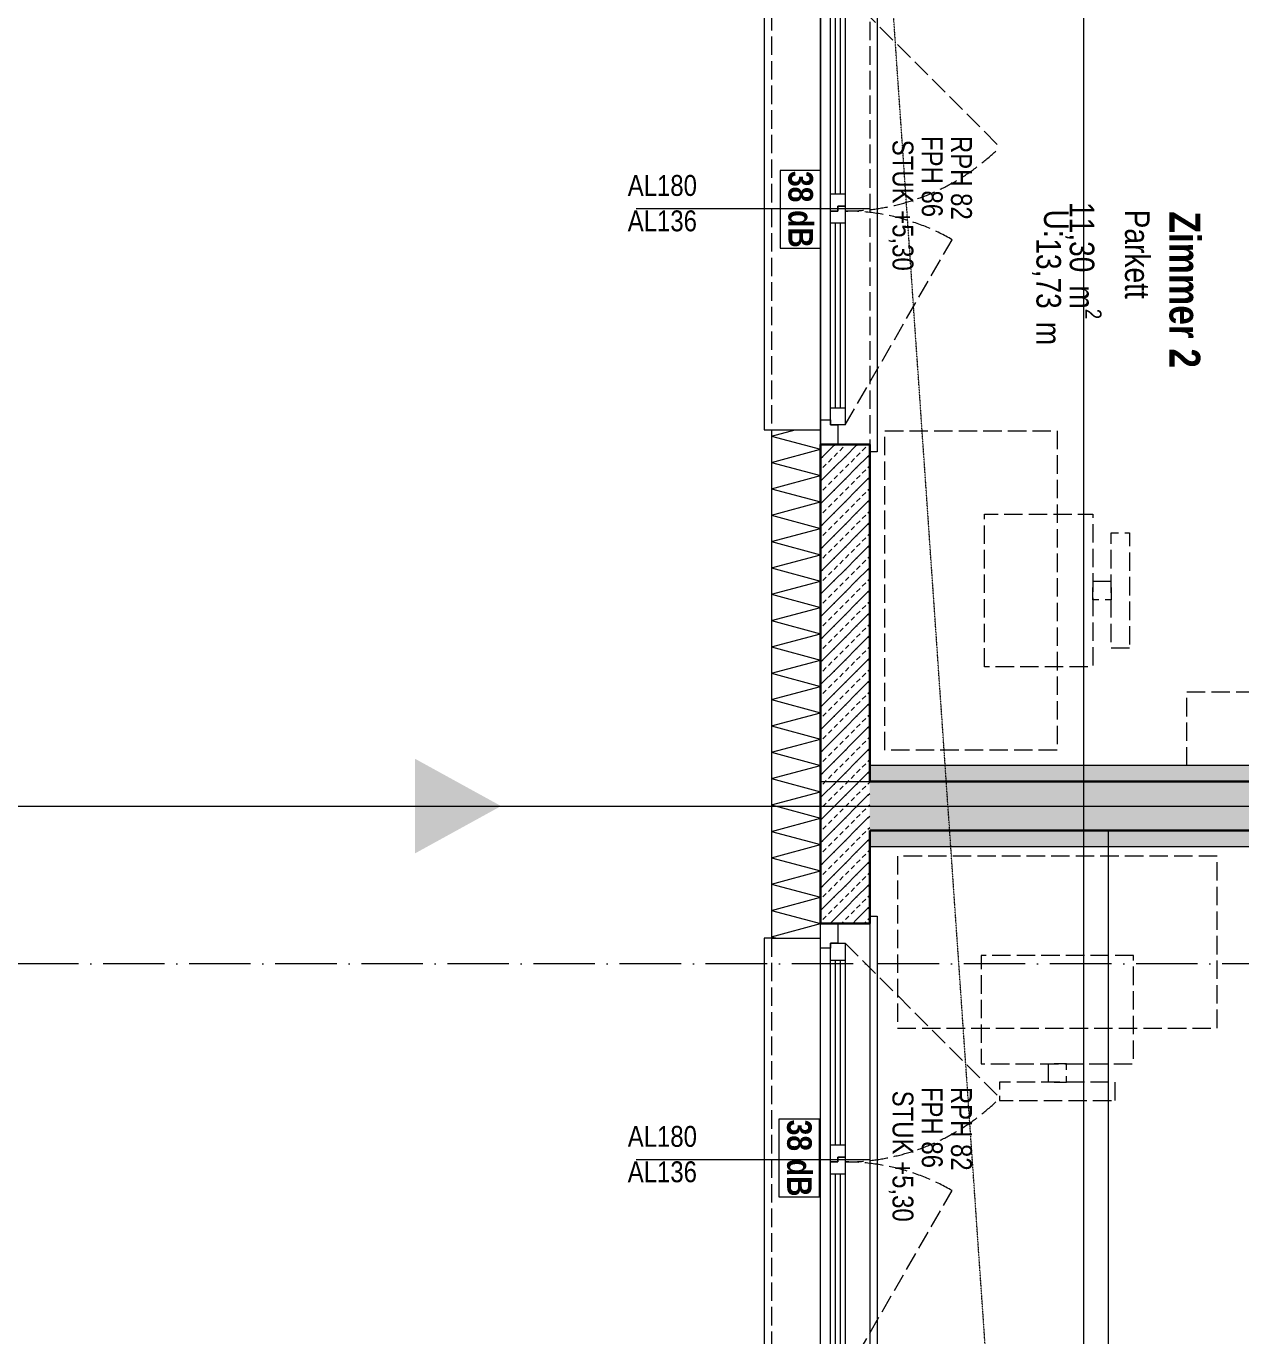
# Model space of a CAD drawing. Header units: metres. Extents: x -16782 to 57285, y -22997 to 18599.
# Drawn here: x 9652 to 14593, y 1823 to 7151 of the extents above; entities that cross this region are included whole.
import ezdxf
from ezdxf.enums import TextEntityAlignment as Align

# ---------------------------------------------------------------- set-up
doc = ezdxf.new("R2010")
doc.units = ezdxf.units.M
doc.header["$MEASUREMENT"] = 0
for name, pattern in [('Schnittlinie', [0.35, 0.25, -0.05, 0, -0.05]), ('Strichlinie eng', [0.1, 0.075, -0.025]), ('Untersicht', [0.125, 0.1, -0.025])]:
    doc.linetypes.add(name, pattern=pattern)
for name, color, linetype in [('110 Wand Aussen', 7, 'Continuous'), ('11__100 Achsraster', 7, 'Continuous'), ('120 Wand Innen tragend', 7, 'Continuous'), ('220 Bodenaufbau', 7, 'Continuous'), ('510 Moeblierung', 7, 'Continuous'), ('810 Raumstempel', 7, 'Continuous'), ('851 Marker Schnitt PP', 7, 'Continuous'), ('930 Beschriftung Allgemein', 7, 'Continuous'), ('936 Beschriftung PP Schallschutz', 7, 'Continuous'), ('938 Beschriftung Statik', 7, 'Continuous')]:
    doc.layers.add(name, color=color, linetype=linetype)
doc.styles.add('ERSTELLTER_STIL_1', font='ARIALN.TTF')
doc.styles.add('ERSTELLTER_STIL_3', font='ARIALNB.TTF')
doc.styles.add('ERSTELLTER_STIL_4', font='arialbd.ttf')
doc.linetypes.add('Grenze Bezirk', pattern='A,0,[2,22HAUS116_408 STG1 _ 1.Stock_IndexB_2026-08-161.Shx,S=0.001587,R=0,X=0,Y=0],-0.25,0', length=0.25)
pattern_1 = [(45, (0, 0), (-0.04596194, 0.04596194), [0.0195, -0.013]), (45, (-0.02298, 0.02298), (-0.04596194, 0.04596194), [0.065, 0])]
pattern_2 = [(45.00005, (0, 0), (-0.03535537, 0.0353553), [0.05, 0]), (135.00005, (0, 0), (0.0353553, 0.03535537), [0.05, 0])]

# ---------------------------------------------------------------- blocks, each defined once
blk = doc.blocks.new('Decke_4_1', base_point=(15.3798, 15.651))
at = {"layer": '220 Bodenaufbau', "color": 7, "linetype": 'Continuous', "lineweight": 13, "flags": 128}
blk.add_lwpolyline([(15.3798, 15.651), (10.06, 15.651), (10.06, 12.8333), (15.68, 12.8333), (15.68, 12.9333), (17.44, 12.9333), (17.44, 13.0333), (20.24, 13.0333), (20.24, 12.8833), (21.32, 12.8833), (21.32, 13.0333), (21.52, 13.0333), (21.52, 13.591), (21.52, 15.651), (19.6998, 15.651), (19.6998, 14.431), (19.6998, 14.241), (15.3798, 14.241), (15.3798, 14.431)], close=True, dxfattribs=at)
blk = doc.blocks.new('Doppelbett 06 27[64]_1', base_point=(11.3548, 15.916))
at = {"layer": '510 Moeblierung', "color": 253, "linetype": 'Strichlinie eng', "lineweight": 9, "true_color": 0x9f9f9f}
for p, q in [((10.8798, 18.016), (11.8298, 18.016)), ((10.8798, 15.916), (10.8798, 18.016)), ((11.8298, 18.016), (11.8298, 15.916)), ((11.7998, 16.536), (11.6198, 16.536)), ((11.6198, 16.356), (11.6198, 16.536)), ((10.3798, 16.216), (10.8798, 16.216)), ((10.3798, 15.916), (10.3798, 16.216)), ((10.8798, 16.216), (10.8798, 15.916)), ((10.8798, 15.916), (10.3798, 15.916)), ((11.8298, 15.916), (10.8798, 15.916))]:
    blk.add_line(p, q, dxfattribs=at)
at = {"layer": '510 Moeblierung', "color": 253, "linetype": 'Strichlinie eng', "lineweight": 9, "true_color": 0x9f9f9f, "flags": 128}
for points in [[(10.9098, 17.986), (11.7998, 17.986), (11.7998, 16.536), (11.6198, 16.356), (10.9098, 16.356)], [(11.6198, 16.356), (11.6598, 16.396), (11.7698, 16.396), (11.7698, 15.976), (10.9398, 15.976), (10.9398, 16.356)]]:
    blk.add_lwpolyline(points, close=True, dxfattribs=at)
blk = doc.blocks.new('Büroarbeitsplatz 27[66]_1', base_point=(9.1518, 15.9779))
at = {"layer": '510 Moeblierung', "color": 253, "linetype": 'Strichlinie eng', "lineweight": 9, "true_color": 0x9f9f9f, "flags": 128}
for points in [[(9.1518, 15.9779), (9.1518, 17.2779), (9.8518, 17.2779), (9.8518, 15.9779)], [(9.5568, 16.3179), (9.5568, 16.9379), (9.9968, 16.9379), (9.9968, 16.3179)], [(10.1468, 16.3929), (10.0718, 16.3929), (10.0718, 16.8629), (10.1468, 16.8629)], [(9.9968, 16.6654), (10.0718, 16.6654), (10.0718, 16.5904), (9.9968, 16.5904)]]:
    blk.add_lwpolyline(points, close=True, dxfattribs=at)
blk = doc.blocks.new('Büroarbeitsplatz 27[70]_1', base_point=(10.5028, 15.5478))
at = {"layer": '510 Moeblierung', "color": 253, "linetype": 'Strichlinie eng', "lineweight": 9, "true_color": 0x9f9f9f, "flags": 128}
for points in [[(10.5028, 15.5478), (9.2028, 15.5478), (9.2028, 14.8478), (10.5028, 14.8478)], [(10.1628, 15.1428), (9.5428, 15.1428), (9.5428, 14.7028), (10.1628, 14.7028)], [(9.8153, 14.7028), (9.8153, 14.6278), (9.8903, 14.6278), (9.8903, 14.7028)], [(10.0878, 14.5528), (10.0878, 14.6278), (9.6178, 14.6278), (9.6178, 14.5528)]]:
    blk.add_lwpolyline(points, close=True, dxfattribs=at)
blk = doc.blocks.new('Decke_9_1', base_point=(9.73, 15.651))
at = {"layer": '220 Bodenaufbau', "color": 7, "linetype": 'Continuous', "lineweight": 13, "flags": 128}
blk.add_lwpolyline([(9.73, 15.651), (9.09, 15.651), (9.09, 12.7733), (9.09, 9.392), (10.06, 9.392), (10.06, -0.12), (24.87, -0.12), (24.87, 9.1929), (26.44, 9.1929), (26.44, 13.0333), (23.6, 13.0333), (23.6, 13.591), (21.7, 13.591), (21.7, 12.8333), (17.64, 12.8333), (17.64, 12.4833), (16.64, 12.4833), (16.64, 12.8333), (13.9801, 12.8333), (13.9801, 15.651)], close=True, dxfattribs=at)
blk = doc.blocks.new('Zimmer 2_021_34_1', base_point=(10.6076, 18.006))
at = {"layer": '810 Raumstempel', "color": 7, "lineweight": 13, "char_height": 0.1, "attachment_point": 1, "rotation": 270, "style": 'ERSTELLTER_STIL_1'}
for s, insert in [('\\A1;{\\pql;\\pt0,0.05;\\fArial Narrow|b0|i0|c0|p0;\\W1.000000;11,30\\fArial Narrow|b0|i0|c0|p0;\\W1.000000;\\A1{\\H.66x;\\S^  ;}\\fArial Narrow|b0|i0|c0|p0;\\W1.000000; m\\fArial Narrow|b0|i0|c0|p0;\\W1.000000;\\A1{\\H.66x;\\S2^  ;}}', (10.0326, 18.2088)), ('\\A1;{\\pql;\\pt0,0.05;\\fArial Narrow|b0|i0|c0|p0;\\W1.000000;13,73\\fArial Narrow|b0|i0|c0|p0;\\W1.000000;\\A1{\\H.66x;\\S^  ;}\\fArial Narrow|b0|i0|c0|p0;\\W1.000000; m\\fArial Narrow|b0|i0|c0|p0;\\W1.000000;\\A1{\\H.66x;\\S^  ;}}', (9.8679, 18.0609))]:
    blk.add_mtext(s, dxfattribs=dict(at, insert=insert))
at = {"layer": '810 Raumstempel', "color": 7, "lineweight": 13}
for tag, height, style, p in [('perimeterCode', 0.1, 'ERSTELLTER_STIL_1', (9.8988, 18.1775)), ('DUMMY_892', 0.1, 'ERSTELLTER_STIL_1', (10.0635, 18.2088)), ('stFloorCovering', 0.1, 'ERSTELLTER_STIL_1', (10.2282, 18.1775)), ('DUMMY_891', 0.1, 'ERSTELLTER_STIL_1', (10.2282, 18.2088)), ('ROOM_NAME', 0.125, 'ERSTELLTER_STIL_3', (10.4341, 18.1701)), ('DUMMY_890', 0.125, 'ERSTELLTER_STIL_3', (10.4341, 17.5654))]:
    blk.add_attdef(tag, text='', height=height, rotation=270, dxfattribs=dict(at, style=style)).set_placement(p, align=Align.TOP_LEFT)
blk = doc.blocks.new('Decke_10_1', base_point=(17.74, 23.2717))
at = {"layer": '220 Bodenaufbau', "color": 7, "linetype": 'Continuous', "lineweight": 13, "flags": 128}
blk.add_lwpolyline([(17.74, 23.2717), (8.89, 23.2717), (8.89, 15.851), (21.48, 15.851), (21.48, 15.8511), (23.62, 15.8511), (23.62, 15.851), (26.44, 15.851), (26.44, 22.2117), (17.74, 22.2117)], close=True, dxfattribs=at)
blk = doc.blocks.new('*X1012')
at = {"layer": '110 Wand Aussen', "color": 7, "linetype": 'Continuous', "lineweight": 5}
for p, q in [((8.69, 17.2559), (8.7862, 17.2817)), ((8.69, 17.2559), (8.89, 17.2023)), ((8.69, 17.1487), (8.89, 17.2023)), ((8.69, 17.1487), (8.89, 17.0952)), ((8.69, 17.0416), (8.89, 17.0952)), ((8.69, 17.0416), (8.89, 16.988)), ((8.69, 16.9344), (8.89, 16.988)), ((8.69, 16.9344), (8.89, 16.8808)), ((8.69, 16.8272), (8.89, 16.8808)), ((8.69, 16.8272), (8.89, 16.7736)), ((8.69, 16.72), (8.89, 16.7736)), ((8.69, 16.72), (8.89, 16.6664)), ((8.69, 16.6128), (8.89, 16.6664)), ((8.69, 16.6128), (8.89, 16.5593)), ((8.69, 16.5057), (8.89, 16.5593)), ((8.69, 16.5057), (8.89, 16.4521)), ((8.69, 16.3985), (8.89, 16.4521)), ((8.69, 16.3985), (8.89, 16.3449)), ((8.69, 16.2913), (8.89, 16.3449)), ((8.69, 16.2913), (8.89, 16.2377)), ((8.69, 16.1841), (8.89, 16.2377)), ((8.69, 16.1841), (8.89, 16.1305)), ((8.69, 16.077), (8.89, 16.1305)), ((8.69, 16.077), (8.89, 16.0234)), ((8.7882, 15.9961), (8.89, 16.0234))]:
    blk.add_line(p, q, dxfattribs=at)
blk = doc.blocks.new('Kombi-Fenster 2-Fl 27_9')
at = {"layer": '110 Wand Aussen', "color": 7, "linetype": 'Strichlinie eng', "lineweight": 13}
for p, q in [((-0.88, 0.03), (-0.2507, 0.6593)), ((0.88, 0.03), (0.1266, 0.465)), ((-0.96, 0.13), (0.96, 0.13)), ((-0.9, -0.27), (0.9, -0.27))]:
    blk.add_line(p, q, dxfattribs=at)
at = {"layer": '110 Wand Aussen', "color": 7, "linetype": 'Continuous', "lineweight": 13}
for p, q in [((-0.99, 0.13), (-0.99, 0.16)), ((-0.99, 0.16), (0.99, 0.16)), ((0.99, 0.16), (0.99, 0.13)), ((-0.96, 0), (-0.88, 0)), ((-0.88, -0.03), (-0.88, 0.03)), ((-0.88, 0.03), (-0.81, 0.03)), ((-0.88, 0), (-0.88, -0.03)), ((-0.81, 0.03), (-0.06, 0.03)), ((-0.81, 0.03), (-0.81, -0.03)), ((-0.81, 0.01), (-0.06, 0.01)), ((-0.06, -0.03), (-0.06, 0.03)), ((-0.06, 0.03), (-0.01, 0.03)), ((-0.01, 0.03), (-0.01, 0)), ((-0.01, 0), (-0.01, 0.03)), ((-0.01, 0.03), (0.06, 0.03)), ((-0.01, 0), (0.01, 0)), ((0.01, 0), (-0.01, 0)), ((0.01, 0), (0.01, -0.03)), ((0.01, -0.03), (0.01, 0)), ((0.06, 0.03), (0.81, 0.03)), ((0.06, 0.03), (0.06, -0.03)), ((0.06, 0.01), (0.81, 0.01)), ((0.81, -0.03), (0.81, 0.03)), ((0.81, 0.03), (0.88, 0.03)), ((0.88, 0.03), (0.88, -0.03)), ((0.88, -0.03), (0.88, 0)), ((0.88, 0), (0.96, 0)), ((-0.88, -0.03), (-0.86, -0.03)), ((-0.81, -0.03), (-0.88, -0.03)), ((-0.86, -0.03), (-0.86, -0.07)), ((-0.06, -0.01), (-0.81, -0.01)), ((-0.06, -0.03), (-0.81, -0.03)), ((0.01, -0.03), (-0.06, -0.03)), ((0.06, -0.03), (0.01, -0.03)), ((0.81, -0.01), (0.06, -0.01)), ((0.81, -0.03), (0.06, -0.03)), ((0.88, -0.03), (0.81, -0.03)), ((0.86, -0.07), (0.86, -0.03)), ((0.86, -0.03), (0.88, -0.03)), ((-0.86, -0.07), (-0.96, -0.07)), ((-0.9, -0.07), (-0.96, -0.07)), ((-0.9, -0.07), (-0.96, -0.07)), ((-0.9, -0.27), (-0.9, -0.07)), ((0.86, -0.07), (-0.86, -0.07)), ((0.96, -0.07), (0.86, -0.07)), ((0.9, -0.07), (0.96, -0.07)), ((0.9, -0.07), (0.96, -0.07)), ((0.9, -0.27), (0.9, -0.07)), ((-0.9, -0.27), (-0.9, -0.3)), ((-0.9, -0.3), (0.9, -0.3)), ((0.9, -0.3), (0.9, -0.27))]:
    blk.add_line(p, q, dxfattribs=at)
at = {"layer": '110 Wand Aussen', "color": 7, "linetype": 'Continuous', "lineweight": 30}
for p, q in [((-0.96, 0.13), (-0.99, 0.13)), ((-0.96, 0), (-0.96, 0.13)), ((0.96, 0), (0.96, 0.13)), ((0.96, 0.13), (0.99, 0.13)), ((-0.96, -0.07), (-0.96, 0)), ((-0.96, -0.07), (-0.96, 0)), ((0.96, -0.07), (0.96, 0)), ((0.96, -0.07), (0.96, 0))]:
    blk.add_line(p, q, dxfattribs=at)
at = {"layer": '110 Wand Aussen', "color": 7, "linetype": 'Strichlinie eng', "lineweight": 13}
for centre, radius, start, end in [((-0.88, 0.03), 0.89, 0, 45), ((0.88, 0.03), 0.87, 150, 180)]:
    blk.add_arc(centre, radius, start, end, dxfattribs=at)
blk = doc.blocks.new('F Marker 21_2')
at = {"layer": '110 Wand Aussen', "color": 7, "linetype": 'Continuous', "lineweight": 13}
blk.add_line((0, -0.95), (0, 0), dxfattribs=at)
at = {"layer": '110 Wand Aussen', "color": 7, "lineweight": 13, "style": 'ERSTELLTER_STIL_1'}
for tag, rotation, p in [('AC_SillPrefix', 360, (-0.2694, 0.331)), ('AC_CustomText_7', 360, (-0.2694, 0.212)), ('gs_width_select_pref_50_0', 90, (0, -0.9585)), ('gs_width_select_pref_50_1', 90, (0.144, -0.9585)), ('AC_SillPrefix_STUK', 360, (-0.2694, 0.0775))]:
    blk.add_attdef(tag, text='', height=0.085, rotation=rotation, dxfattribs=at).set_placement(p, align=Align.BOTTOM_LEFT)
blk = doc.blocks.new('Wand_185_1', base_point=(8.69, 23.4717))
at = {"layer": '110 Wand Aussen', "linetype": 'Continuous', "lineweight": 0, "true_color": 0x000000}
h = blk.add_hatch(dxfattribs=at)
h.set_pattern_fill('BETON__BEWEHRT_SN46_0001', color=18, style=0, pattern_type=2)
h.set_pattern_definition(pattern_1)
h.paths.add_polyline_path([(8.89, 15.9961), (9.09, 15.9961), (9.09, 17.2217), (8.96, 17.2217), (8.89, 17.2217)])
at = {"layer": '110 Wand Aussen', "color": 7, "linetype": 'Continuous', "lineweight": 13}
for p, q in [((8.69, 17.2817), (8.89, 17.2817)), ((8.89, 17.2817), (8.89, 17.2217))]:
    blk.add_line(p, q, dxfattribs=at)
at = {"layer": '110 Wand Aussen', "color": 7, "linetype": 'Continuous', "lineweight": 30}
for p, q in [((8.89, 17.2217), (8.89, 15.9961)), ((8.89, 17.2217), (8.96, 17.2217)), ((8.96, 17.2217), (9.09, 17.2217)), ((9.09, 17.2217), (9.09, 17.1917))]:
    blk.add_line(p, q, dxfattribs=at)
at = {"layer": '110 Wand Aussen', "color": 7, "linetype": 'Continuous', "lineweight": 13, "flags": 128}
blk.add_lwpolyline([(8.69, 17.2817), (8.69, 15.9961)], dxfattribs=at)
at = {"layer": '110 Wand Aussen', "color": 7, "linetype": 'Continuous', "lineweight": 30, "flags": 128}
blk.add_lwpolyline([(9.09, 15.9961), (9.09, 17.2217)], dxfattribs=at)
at = {"layer": '110 Wand Aussen', "color": 7, "linetype": 'Continuous', "lineweight": 13, "rotation": 270}
blk.add_blockref('Kombi-Fenster 2-Fl 27_9', (8.96, 18.1817), dxfattribs=at)
at = {"layer": '110 Wand Aussen', "color": 7, "lineweight": 13}
ref = blk.add_blockref('F Marker 21_2', (9.09, 18.1817), dxfattribs=dict(at, rotation=270))
ref.add_attrib('gs_width_select_pref_50', 'AL180', dxfattribs={"color": 7, "lineweight": 13, "height": 0.085, "rotation": 360, "style": 'ERSTELLTER_STIL_1'}).set_placement((8.1055, 18.2077), align=Align.BOTTOM_LEFT)
ref.add_attrib('gs_width_select_pref_50_1', 'AL136', dxfattribs={"color": 7, "lineweight": 13, "height": 0.085, "rotation": 360, "style": 'ERSTELLTER_STIL_1'}).set_placement((8.1055, 18.0637), align=Align.BOTTOM_LEFT)
ref.add_attrib('AC_SillPrefix', 'RPH 82', dxfattribs={"color": 7, "lineweight": 13, "height": 0.085, "rotation": 270, "style": 'ERSTELLTER_STIL_1'}).set_placement((9.395, 18.4771), align=Align.BOTTOM_LEFT)
ref.add_attrib('AC_CustomText_7', 'FPH 86', dxfattribs={"color": 7, "lineweight": 13, "height": 0.085, "rotation": 270, "style": 'ERSTELLTER_STIL_1'}).set_placement((9.276, 18.4771), align=Align.BOTTOM_LEFT)
ref.add_attrib('AC_SillPrefix_STUK', 'STUK +5,30', dxfattribs={"color": 7, "lineweight": 13, "height": 0.085, "rotation": 270, "style": 'ERSTELLTER_STIL_1'}).set_placement((9.157, 18.4616), align=Align.BOTTOM_LEFT)
at = {"layer": '110 Wand Aussen', "color": 7, "lineweight": 30}
blk.add_blockref('*X1012', (0, 0), dxfattribs=at)
blk = doc.blocks.new('Wand_203_1', base_point=(13.2648, 15.751))
at = {"layer": '120 Wand Innen tragend', "linetype": 'Continuous', "lineweight": 13, "true_color": 0xa7a7a7}
h = blk.add_hatch(dxfattribs=at)
h.set_pattern_fill('GIPSKARTONWAND_0001', color=253, style=0, pattern_type=2)
h.set_pattern_definition(pattern_2)
h.paths.add_polyline_path([(13.2648, 15.916), (9.09, 15.916), (9.09, 15.851), (13.2648, 15.851)])
at = {"layer": '120 Wand Innen tragend', "linetype": 'Continuous', "lineweight": 0, "true_color": 0x000000}
h = blk.add_hatch(dxfattribs=at)
h.set_pattern_fill('BETON__BEWEHRT_SN46_0001', color=18, style=0, pattern_type=2)
h.set_pattern_definition(pattern_1)
h.paths.add_polyline_path([(9.09, 15.651), (13.2648, 15.651), (13.2648, 15.851), (9.09, 15.851)])
at = {"layer": '120 Wand Innen tragend', "linetype": 'Continuous', "lineweight": 13, "true_color": 0xa7a7a7}
h = blk.add_hatch(dxfattribs=at)
h.set_pattern_fill('GIPSKARTONWAND_0001', color=253, style=0, pattern_type=2)
h.set_pattern_definition(pattern_2)
h.paths.add_polyline_path([(9.09, 15.586), (13.2648, 15.586), (13.2648, 15.651), (9.09, 15.651)])
at = {"layer": '120 Wand Innen tragend', "color": 7, "linetype": 'Continuous', "lineweight": 30}
for p, q in [((13.2648, 15.851), (9.09, 15.851)), ((9.09, 15.651), (13.2648, 15.651))]:
    blk.add_line(p, q, dxfattribs=at)
at = {"layer": '120 Wand Innen tragend', "color": 7, "linetype": 'Continuous', "lineweight": 13, "flags": 128}
for points in [[(11.8298, 15.916), (9.09, 15.916)], [(9.09, 15.851), (9.09, 15.916)], [(13.1448, 15.916), (11.9348, 15.916)], [(13.2648, 15.851), (13.2648, 15.916)], [(9.09, 15.586), (9.09, 15.651)], [(13.2648, 15.586), (13.2648, 15.651)], [(9.09, 15.586), (13.2648, 15.586)]]:
    blk.add_lwpolyline(points, dxfattribs=at)
blk = doc.blocks.new('*X1097')
at = {"layer": '110 Wand Aussen', "color": 7, "linetype": 'Continuous', "lineweight": 5}
for p, q in [((8.69, 15.9698), (8.7882, 15.9961)), ((8.69, 15.9698), (8.89, 15.9162)), ((8.69, 15.8626), (8.89, 15.9162)), ((8.69, 15.8626), (8.89, 15.809)), ((8.69, 15.7554), (8.89, 15.809)), ((8.69, 15.7554), (8.89, 15.7018)), ((8.69, 15.6482), (8.89, 15.7018)), ((8.69, 15.6482), (8.89, 15.5946)), ((8.69, 15.5411), (8.89, 15.5946)), ((8.69, 15.5411), (8.89, 15.4875)), ((8.69, 15.4339), (8.89, 15.4875)), ((8.69, 15.4339), (8.89, 15.3803)), ((8.69, 15.3267), (8.89, 15.3803)), ((8.69, 15.3267), (8.89, 15.2731)), ((8.69, 15.2195), (8.89, 15.2731)), ((8.69, 15.2195), (8.7133, 15.2133))]:
    blk.add_line(p, q, dxfattribs=at)
blk = doc.blocks.new('Kombi-Fenster 2-Fl 27_16')
at = {"layer": '110 Wand Aussen', "color": 7, "linetype": 'Strichlinie eng', "lineweight": 13}
for p, q in [((-0.88, 0.03), (-0.2507, 0.6593)), ((0.88, 0.03), (0.1266, 0.465)), ((-0.96, 0.13), (0.96, 0.13)), ((-0.9, -0.27), (0.9, -0.27))]:
    blk.add_line(p, q, dxfattribs=at)
at = {"layer": '110 Wand Aussen', "color": 7, "linetype": 'Continuous', "lineweight": 13}
for p, q in [((-0.99, 0.13), (-0.99, 0.16)), ((-0.99, 0.16), (0.99, 0.16)), ((0.99, 0.16), (0.99, 0.13)), ((-0.96, 0), (-0.88, 0)), ((-0.88, -0.03), (-0.88, 0.03)), ((-0.88, 0.03), (-0.81, 0.03)), ((-0.88, 0), (-0.88, -0.03)), ((-0.81, 0.03), (-0.06, 0.03)), ((-0.81, 0.03), (-0.81, -0.03)), ((-0.81, 0.01), (-0.06, 0.01)), ((-0.06, -0.03), (-0.06, 0.03)), ((-0.06, 0.03), (-0.01, 0.03)), ((-0.01, 0.03), (-0.01, 0)), ((-0.01, 0), (-0.01, 0.03)), ((-0.01, 0.03), (0.06, 0.03)), ((-0.01, 0), (0.01, 0)), ((0.01, 0), (-0.01, 0)), ((0.01, 0), (0.01, -0.03)), ((0.01, -0.03), (0.01, 0)), ((0.06, 0.03), (0.81, 0.03)), ((0.06, 0.03), (0.06, -0.03)), ((0.06, 0.01), (0.81, 0.01)), ((0.81, -0.03), (0.81, 0.03)), ((0.81, 0.03), (0.88, 0.03)), ((0.88, 0.03), (0.88, -0.03)), ((0.88, -0.03), (0.88, 0)), ((0.88, 0), (0.96, 0)), ((-0.88, -0.03), (-0.86, -0.03)), ((-0.81, -0.03), (-0.88, -0.03)), ((-0.86, -0.03), (-0.86, -0.07)), ((-0.06, -0.01), (-0.81, -0.01)), ((-0.06, -0.03), (-0.81, -0.03)), ((0.01, -0.03), (-0.06, -0.03)), ((0.06, -0.03), (0.01, -0.03)), ((0.81, -0.01), (0.06, -0.01)), ((0.81, -0.03), (0.06, -0.03)), ((0.88, -0.03), (0.81, -0.03)), ((0.86, -0.07), (0.86, -0.03)), ((0.86, -0.03), (0.88, -0.03)), ((-0.86, -0.07), (-0.96, -0.07)), ((-0.9, -0.07), (-0.96, -0.07)), ((-0.9, -0.07), (-0.96, -0.07)), ((-0.9, -0.27), (-0.9, -0.07)), ((0.86, -0.07), (-0.86, -0.07)), ((0.96, -0.07), (0.86, -0.07)), ((0.9, -0.07), (0.96, -0.07)), ((0.9, -0.07), (0.96, -0.07)), ((0.9, -0.27), (0.9, -0.07)), ((-0.9, -0.27), (-0.9, -0.3)), ((-0.9, -0.3), (0.9, -0.3)), ((0.9, -0.3), (0.9, -0.27))]:
    blk.add_line(p, q, dxfattribs=at)
at = {"layer": '110 Wand Aussen', "color": 7, "linetype": 'Continuous', "lineweight": 30}
for p, q in [((-0.96, 0.13), (-0.99, 0.13)), ((-0.96, 0), (-0.96, 0.13)), ((0.96, 0), (0.96, 0.13)), ((0.96, 0.13), (0.99, 0.13)), ((-0.96, -0.07), (-0.96, 0)), ((-0.96, -0.07), (-0.96, 0)), ((0.96, -0.07), (0.96, 0)), ((0.96, -0.07), (0.96, 0))]:
    blk.add_line(p, q, dxfattribs=at)
at = {"layer": '110 Wand Aussen', "color": 7, "linetype": 'Strichlinie eng', "lineweight": 13}
for centre, radius, start, end in [((-0.88, 0.03), 0.89, 0, 45), ((0.88, 0.03), 0.87, 150, 180)]:
    blk.add_arc(centre, radius, start, end, dxfattribs=at)
blk = doc.blocks.new('F Marker 21_5')
at = {"layer": '110 Wand Aussen', "color": 7, "linetype": 'Continuous', "lineweight": 13}
blk.add_line((0, -0.95), (0, 0), dxfattribs=at)
at = {"layer": '110 Wand Aussen', "color": 7, "lineweight": 13, "style": 'ERSTELLTER_STIL_1'}
for tag, rotation, p in [('AC_SillPrefix', 360, (-0.2694, 0.331)), ('AC_CustomText_7', 360, (-0.2694, 0.212)), ('gs_width_select_pref_50_0', 90, (0, -0.9585)), ('gs_width_select_pref_50_1', 90, (0.144, -0.9585)), ('AC_SillPrefix_STUK', 360, (-0.2694, 0.0775))]:
    blk.add_attdef(tag, text='', height=0.085, rotation=rotation, dxfattribs=at).set_placement(p, align=Align.BOTTOM_LEFT)
blk = doc.blocks.new('Wand_218_1', base_point=(8.69, 15.9961))
at = {"layer": '110 Wand Aussen', "linetype": 'Continuous', "lineweight": 0, "true_color": 0x000000}
h = blk.add_hatch(dxfattribs=at)
h.set_pattern_fill('BETON__BEWEHRT_SN46_0001', color=18, style=0, pattern_type=2)
h.set_pattern_definition(pattern_1)
h.paths.add_polyline_path([(9.09, 15.9961), (8.89, 15.9961), (8.89, 15.2733), (8.96, 15.2733), (9.09, 15.2733)])
at = {"layer": '110 Wand Aussen', "color": 7, "linetype": 'Continuous', "lineweight": 30}
for p, q in [((8.89, 15.9961), (8.89, 15.2733)), ((9.09, 15.2733), (9.09, 15.3033)), ((8.89, 15.2733), (8.96, 15.2733)), ((8.96, 15.2733), (9.09, 15.2733))]:
    blk.add_line(p, q, dxfattribs=at)
at = {"layer": '110 Wand Aussen', "color": 7, "linetype": 'Continuous', "lineweight": 13}
for p, q in [((8.89, 15.2133), (8.89, 15.2733)), ((8.69, 15.2133), (8.89, 15.2133))]:
    blk.add_line(p, q, dxfattribs=at)
at = {"layer": '110 Wand Aussen', "color": 7, "linetype": 'Continuous', "lineweight": 13, "flags": 128}
blk.add_lwpolyline([(8.69, 15.9961), (8.69, 15.2133)], dxfattribs=at)
at = {"layer": '110 Wand Aussen', "color": 7, "linetype": 'Continuous', "lineweight": 30, "flags": 128}
for points in [[(9.09, 15.851), (9.09, 15.9961)], [(9.09, 15.2733), (9.09, 15.651)]]:
    blk.add_lwpolyline(points, dxfattribs=at)
at = {"layer": '110 Wand Aussen', "color": 7, "lineweight": 30}
blk.add_blockref('*X1097', (0, 0), dxfattribs=at)
at = {"layer": '110 Wand Aussen', "color": 7, "linetype": 'Continuous', "lineweight": 13, "rotation": 270.0000000000001}
blk.add_blockref('Kombi-Fenster 2-Fl 27_16', (8.96, 14.3133), dxfattribs=at)
at = {"layer": '110 Wand Aussen', "color": 7, "lineweight": 13}
ref = blk.add_blockref('F Marker 21_5', (9.09, 14.3133), dxfattribs=dict(at, rotation=270))
ref.add_attrib('gs_width_select_pref_50', 'AL180', dxfattribs={"color": 7, "lineweight": 13, "height": 0.085, "rotation": 360, "style": 'ERSTELLTER_STIL_1'}).set_placement((8.1055, 14.3393), align=Align.BOTTOM_LEFT)
ref.add_attrib('gs_width_select_pref_50_1', 'AL136', dxfattribs={"color": 7, "lineweight": 13, "height": 0.085, "rotation": 360, "style": 'ERSTELLTER_STIL_1'}).set_placement((8.1055, 14.1953), align=Align.BOTTOM_LEFT)
ref.add_attrib('AC_SillPrefix', 'RPH 82', dxfattribs={"color": 7, "lineweight": 13, "height": 0.085, "rotation": 270, "style": 'ERSTELLTER_STIL_1'}).set_placement((9.395, 14.6087), align=Align.BOTTOM_LEFT)
ref.add_attrib('AC_CustomText_7', 'FPH 86', dxfattribs={"color": 7, "lineweight": 13, "height": 0.085, "rotation": 270, "style": 'ERSTELLTER_STIL_1'}).set_placement((9.276, 14.6087), align=Align.BOTTOM_LEFT)
ref.add_attrib('AC_SillPrefix_STUK', 'STUK +5,30', dxfattribs={"color": 7, "lineweight": 13, "height": 0.085, "rotation": 270, "style": 'ERSTELLTER_STIL_1'}).set_placement((9.157, 14.5932), align=Align.BOTTOM_LEFT)
blk = doc.blocks.new('Standard-Rastermarker_12')
at = {"layer": '11__100 Achsraster', "color": 8, "linetype": 'Grenze Bezirk', "lineweight": 5}
blk.add_line((1, 0), (34.397, 0), dxfattribs=at)
at = {"layer": '11__100 Achsraster', "color": 8, "lineweight": 5, "style": 'ERSTELLTER_STIL_4'}
for tag, p in [('AC_MarkerText_1_0', (-0.25, 0.1)), ('AC_MarkerText_1_1', (35.647, 0.1))]:
    blk.add_attdef(tag, text='', height=0.2, dxfattribs=at).set_placement(p, align=Align.TOP_CENTER)
blk = doc.blocks.new('Standard-Rastermarker_14')
at = {"layer": '11__100 Achsraster', "color": 8, "linetype": 'Grenze Bezirk', "lineweight": 5}
blk.add_line((1, 0), (28.1323, 0), dxfattribs=at)
at = {"layer": '11__100 Achsraster', "color": 8, "lineweight": 5, "style": 'ERSTELLTER_STIL_4'}
blk.add_attdef('AC_MarkerText_1', text='', height=0.2, rotation=270, dxfattribs=at).set_placement((29.5281, -0.0457), align=Align.TOP_CENTER)
blk = doc.blocks.new('Gebäudeeingang 27_4')
at = {"layer": '930 Beschriftung Allgemein', "linetype": 'Continuous', "lineweight": 0, "true_color": 0x000000}
blk.add_hatch(color=18, dxfattribs=at).paths.add_polyline_path([(-0.175, 0.1925), (-0.175, -0.1925), (0.175, 0)])
blk = doc.blocks.new('Schnittebene_13_1', base_point=(33.642, 15.1096))
at = {"layer": '851 Marker Schnitt PP', "color": 250, "linetype": 'Schnittlinie', "lineweight": 13, "true_color": 0x3f3f3f}
blk.add_line((33.5295, 15.1096), (2.4636, 15.1096), dxfattribs=at)

msp = doc.modelspace()

# ---------------------------------------------------------------- linework, layer by layer
at = {"layer": '936 Beschriftung PP Schallschutz', "color": 7, "linetype": 'Continuous', "lineweight": 13, "flags": 128}
for points in [[(12718.901, 6562.98), (12718.901, 6247.746), (12883.607, 6247.746), (12883.607, 6562.98), (12718.901, 6562.98)], [(12713.793, 2703.621), (12713.793, 2388.386), (12878.499, 2388.386), (12878.499, 2703.621), (12713.793, 2703.621)]]:
    msp.add_lwpolyline(points, close=True, dxfattribs=at)
at = {"layer": '938 Beschriftung Statik', "color": 139, "linetype": 'Untersicht', "lineweight": 13, "true_color": 0x2c655e}
msp.add_lwpolyline([(13853.568, -2581.08), (12883.607, 11498.597)], dxfattribs=at)

# ---------------------------------------------------------------- block references
at = {"layer": '110 Wand Aussen', "color": 7, "lineweight": 30, "xscale": 1000, "yscale": 1000, "zscale": 1000}
for name, p in [('Wand_185_1', (12683.607, 11698.597)), ('Wand_218_1', (12683.607, 4222.982))]:
    msp.add_blockref(name, p, dxfattribs=at)
at = {"layer": '11__100 Achsraster', "color": 7, "linetype": 'Continuous', "lineweight": 18, "xscale": 1000, "yscale": 1000, "zscale": 1000, "rotation": 270}
msp.add_blockref('Standard-Rastermarker_12', (13953.568, 18085.719), dxfattribs=at)
at = {"layer": '11__100 Achsraster', "color": 7, "linetype": 'Continuous', "lineweight": 18, "xscale": 1000, "yscale": 1000, "zscale": 1000}
msp.add_blockref('Standard-Rastermarker_14', (7507.421, 3977.918), dxfattribs=at)
at = {"layer": '120 Wand Innen tragend', "color": 7, "lineweight": 30, "xscale": 1000, "yscale": 1000, "zscale": 1000}
msp.add_blockref('Wand_203_1', (17258.371, 3977.923), dxfattribs=at)
at = {"layer": '220 Bodenaufbau', "color": 7, "linetype": 'Continuous', "lineweight": 13, "xscale": 1000, "yscale": 1000, "zscale": 1000}
for name, p in [('Decke_10_1', (21733.616, 11498.597)), ('Decke_9_1', (13723.609, 3877.922)), ('Decke_4_1', (19373.404, 3877.921))]:
    msp.add_blockref(name, p, dxfattribs=at)
at = {"layer": '510 Moeblierung', "color": 253, "linetype": 'Strichlinie eng', "lineweight": 9, "true_color": 0x9f9f9f, "xscale": 1000, "yscale": 1000, "zscale": 1000}
for name, p in [('Doppelbett 06 27[64]_1', (15348.369, 4142.924)), ('Büroarbeitsplatz 27[66]_1', (13145.432, 4204.842)), ('Büroarbeitsplatz 27[70]_1', (14496.352, 3774.679))]:
    msp.add_blockref(name, p, dxfattribs=at)
at = {"layer": '810 Raumstempel', "color": 7, "linetype": 'Continuous', "lineweight": 13, "xscale": 1000, "yscale": 1000, "zscale": 1000}
msp.add_blockref('Zimmer 2_021_34_1', (14601.185, 6232.858), dxfattribs=at).add_auto_attribs({'ROOM_NAME': 'Zimmer 2', 'stFloorCovering': 'Parkett', 'perimeterCode': 'U: '})
at = {"layer": '851 Marker Schnitt PP', "color": 250, "lineweight": 13, "true_color": 0x3f3f3f, "xscale": 1000, "yscale": 1000, "zscale": 1000}
msp.add_blockref('Schnittebene_13_1', (37635.61, 3336.544), dxfattribs=at)
at = {"layer": '930 Beschriftung Allgemein', "color": 7, "linetype": 'Continuous', "lineweight": 13, "xscale": 1000, "yscale": 1000, "zscale": 1000}
msp.add_blockref('Gebäudeeingang 27_4', (11408.871, 3977.918), dxfattribs=at)

# ---------------------------------------------------------------- texts
at = {"layer": '936 Beschriftung PP Schallschutz', "color": 7, "linetype": 'Continuous', "lineweight": 13, "char_height": 100, "attachment_point": 2, "rotation": 270, "style": 'ERSTELLTER_STIL_3'}
for insert in [(12852.656, 6405.363), (12847.548, 2546.004)]:
    msp.add_mtext('\\A1;{\\pqc;\\fArial Narrow|b1|i0|c0|p0;\\W1.000000;38 dB}', dxfattribs=dict(at, insert=insert))

doc.saveas('drawing.dxf')
